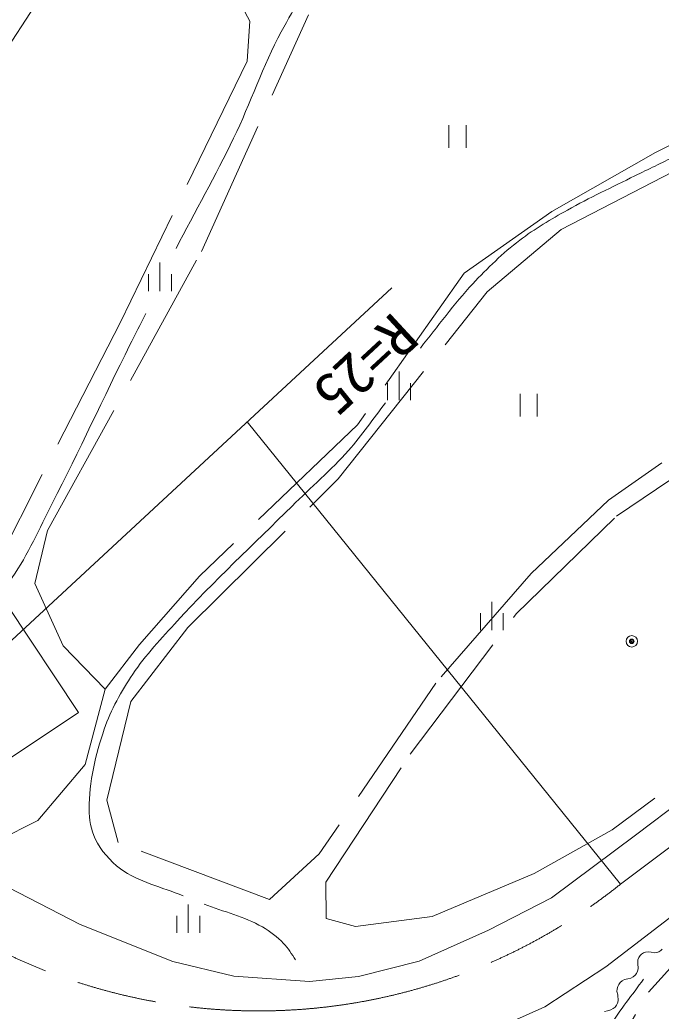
# Model space of a CAD drawing. Units: millimetres, scale not verified. Extents: x 40000 to 680000, y 20000 to 380000.
# Drawn here: x 185023 to 213083, y 250043 to 293420 of the extents above; entities that cross this region are included whole.
import ezdxf
from ezdxf.enums import TextEntityAlignment as Align

# ---------------------------------------------------------------- set-up
doc = ezdxf.new("R2010")
doc.units = ezdxf.units.MM
doc.header["$LTSCALE"] = 1000
doc.header["$PDMODE"] = 32
doc.header["$PDSIZE"] = 500
doc.linetypes.add('CHAIN', pattern=[18.5, 12, -1.5, 3.5, -1.5])
doc.linetypes.add('DASHED', pattern=[7.5, 6, -1.5])
for name, color, linetype, lineweight in [('M-BGD', 7, 'Continuous', 13), ('M-BGD-EXST', 7, 'Continuous', 13), ('M-BMK', 2, 'CHAIN', 13), ('M-STR-HTXT', 7, 'Continuous', 13)]:
    doc.layers.add(name, color=color, linetype=linetype, lineweight=lineweight)
doc.styles.add('ＭＳ ゴシック', font='')
doc.styles.get('ＭＳ ゴシック').set_extended_font_data('MS Gothic')

msp = doc.modelspace()

# ---------------------------------------------------------------- linework, layer by layer
at = {"layer": 'M-BGD', "linetype": 'DASHED'}
for p, q in [((194195, 295046), (195084, 293356)), ((192969, 283287), (197652, 293632)), ((195084, 293356), (194966, 291607)), ((194966, 291607), (189422, 280195)), ((208714, 284243), (223318, 291812)), ((220834, 291676), (212830, 287615)), ((212830, 287615), (208294, 285036)), ((208294, 285036), (204461, 282338)), ((205473, 281515), (208714, 284243)), ((186240, 271074), (192969, 283287)), ((211133, 271701), (228435, 283394)), ((204461, 282338), (199797, 275698)), ((198951, 273334), (205473, 281515)), ((189422, 280195), (183760, 269138)), ((219247, 278334), (210779, 272400)), ((199797, 275698), (192880, 269078)), ((192370, 266832), (198951, 273334)), ((210779, 272400), (207400, 269199)), ((206746, 267433), (211133, 271701)), ((185677, 268762), (186240, 271074)), ((192880, 269078), (190252, 266094)), ((207400, 269199), (203220, 264396)), ((186922, 266034), (185677, 268762)), ((202099, 261287), (206746, 267433)), ((189880, 263591), (192370, 266832)), ((188759, 264137), (186922, 266034)), ((190252, 266094), (188759, 264137)), ((203220, 264396), (198121, 256926)), ((188759, 264137), (187880, 260837)), ((218831, 263842), (210939, 257980)), ((188833, 259283), (189880, 263591)), ((198410, 255687), (202099, 261287)), ((187880, 260837), (185805, 258386)), ((189327, 257425), (188833, 259283)), ((185805, 258386), (182435, 256679)), ((210939, 257980), (207527, 256069)), ((195947, 254935), (189327, 257425)), ((198121, 256926), (195947, 254935)), ((207527, 256069), (203060, 254185)), ((198423, 254093), (198410, 255687)), ((212530, 250880), (215534, 254220)), ((199714, 253751), (198423, 254093)), ((203060, 254185), (199714, 253751)), ((208933, 244714), (212530, 250880))]:
    msp.add_line(p, q, dxfattribs=at)
at = {"layer": 'M-BGD'}
for p, q in [((218708, 262870), (211962, 257744)), ((210667, 251985), (220207, 259309)), ((211962, 257744), (208281, 255007)), ((187670, 253838), (183931, 255752)), ((208281, 255007), (205525, 253581)), ((191721, 252214), (187670, 253838)), ((205525, 253581), (202497, 252232)), ((212104, 252392), (212159, 252474)), ((212159, 252474), (212227, 252541)), ((212227, 252541), (212307, 252592)), ((212307, 252592), (212400, 252626)), ((212400, 252626), (212509, 252640)), ((212509, 252640), (212646, 252618)), ((212646, 252618), (212783, 252597)), ((212783, 252597), (212893, 252611)), ((212893, 252611), (212986, 252645)), ((212986, 252645), (213066, 252696)), ((213066, 252696), (213134, 252762)), ((194385, 251581), (191721, 252214)), ((202497, 252232), (199842, 251563)), ((212056, 252150), (212066, 252288)), ((212081, 251891), (212056, 252150)), ((212066, 252288), (212104, 252392)), ((207988, 250231), (210667, 251985)), ((211862, 251544), (211943, 251614)), ((211943, 251614), (212006, 251696)), ((212006, 251696), (212052, 251788)), ((212052, 251788), (212081, 251891)), ((197692, 251341), (194385, 251581)), ((199842, 251563), (197692, 251341)), ((211183, 251122), (211229, 251214)), ((211229, 251214), (211292, 251296)), ((211292, 251296), (211373, 251366)), ((211373, 251366), (211477, 251422)), ((211477, 251422), (211618, 251455)), ((211618, 251455), (211758, 251487)), ((211758, 251487), (211862, 251544)), ((211148, 250901), (211154, 251019)), ((211180, 250760), (211148, 250901)), ((211154, 251019), (211183, 251122)), ((211205, 250501), (211180, 250760)), ((211067, 250224), (211130, 250306)), ((211130, 250306), (211176, 250398)), ((211176, 250398), (211205, 250501)), ((203112, 248072), (207988, 250231)), ((210601, 250032), (210742, 250065)), ((210742, 250065), (210882, 250098)), ((210882, 250098), (210986, 250154)), ((210986, 250154), (211067, 250224))]:
    msp.add_line(p, q, dxfattribs=at)
at = {"layer": 'M-BGD', "linetype": 'DASHED'}
msp.add_lwpolyline([(178067, 263589), (184450, 267838), (187596, 263112), (181212, 258863)], close=True, dxfattribs=at)
at = {"layer": 'M-BGD'}
for points, knots in [([(191857, 283412), (192696, 285021), (193584, 286606), (194374, 288239), (195116, 289771), (195656, 291401), (196463, 292900), (197045, 293982), (197707, 295025), (198441, 296012), (198680, 296334), (198931, 296655), (199229, 296925), (199413, 297091), (199635, 297210), (199837, 297353)], [0, 0, 0, 0, 1, 1, 1, 2, 2, 2, 3, 3, 3, 4, 4, 4, 5, 5, 5, 5]), ([(202548, 279060), (203312, 279997), (204013, 280989), (204840, 281871), (205479, 282552), (206153, 283207), (206893, 283776), (207546, 284279), (208266, 284691), (208983, 285098), (209942, 285642), (210946, 286101), (211934, 286591), (212520, 286883), (213110, 287164), (213698, 287452), (215119, 288149), (216554, 288819), (217957, 289551), (219255, 290227), (220552, 290908), (221802, 291667), (222448, 292059), (223004, 292607), (223689, 292926), (223896, 293022), (224128, 293053), (224347, 293116)], [0, 0, 0, 0, 1, 1, 1, 2, 2, 2, 3, 3, 3, 4, 4, 4, 5, 5, 5, 6, 6, 6, 7, 7, 7, 8, 8, 8, 9, 9, 9, 9]), ([(181539, 257650), (181012, 258281), (180495, 258920), (179959, 259543), (179252, 260364), (178442, 261099), (177801, 261971), (177632, 262202), (177414, 262427), (177359, 262709), (177303, 262989), (177369, 263297), (177488, 263557), (177607, 263819), (177825, 264032), (178047, 264215), (178968, 264970), (180160, 265323), (181170, 265954), (181892, 266406), (182629, 266851), (183266, 267417), (183798, 267891), (184277, 268432), (184686, 269015), (185391, 270023), (185877, 271168), (186441, 272261), (187620, 274549), (188689, 276893), (189843, 279194), (190072, 279653), (190310, 280107), (190543, 280563)], [0, 0, 0, 0, 1, 1, 1, 2, 2, 2, 3, 3, 3, 4, 4, 4, 5, 5, 5, 6, 6, 6, 7, 7, 7, 8, 8, 8, 9, 9, 9, 10, 10, 10, 11, 11, 11, 11]), ([(192164, 255086), (191251, 255482), (190225, 255682), (189426, 256275), (188969, 256615), (188569, 257066), (188321, 257578), (188127, 257979), (188059, 258442), (188057, 258888), (188050, 260073), (188332, 261261), (188719, 262382), (189014, 263236), (189463, 264037), (189964, 264788), (190524, 265630), (191231, 266366), (191914, 267112), (193514, 268860), (195252, 270476), (196934, 272146), (197755, 272961), (198641, 273715), (199410, 274580), (199993, 275237), (200484, 275970), (201022, 276665)], [0, 0, 0, 0, 1, 1, 1, 2, 2, 2, 3, 3, 3, 4, 4, 4, 5, 5, 5, 6, 6, 6, 7, 7, 7, 8, 8, 8, 9, 9, 9, 9]), ([(197088, 252292), (196913, 252532), (196769, 252798), (196562, 253011), (196290, 253292), (195976, 253537), (195636, 253730), (194844, 254180), (193939, 254394), (193091, 254726)], [0, 0, 0, 0, 1, 1, 1, 2, 2, 2, 3, 3, 3, 3]), ([(193197, 227545), (193849, 228474), (194494, 229408), (195151, 230333), (196040, 231588), (196923, 232847), (197841, 234080), (198626, 235134), (199441, 236165), (200249, 237201), (200823, 237937), (201276, 238789), (201981, 239400), (202167, 239561), (202381, 239713), (202620, 239768), (202956, 239846), (203312, 239752), (203652, 239695), (204146, 239611), (204608, 239383), (205102, 239302), (205413, 239250), (205740, 239172), (206047, 239244), (206347, 239315), (206625, 239494), (206848, 239707), (207054, 239902), (207203, 240158), (207310, 240420), (207591, 241107), (207554, 241887), (207757, 242601), (208026, 243549), (208380, 244475), (208776, 245378), (209380, 246753), (210058, 248101), (210840, 249383), (211281, 250104), (211823, 250758), (212314, 251446)], [0, 0, 0, 0, 1, 1, 1, 2, 2, 2, 3, 3, 3, 4, 4, 4, 5, 5, 5, 6, 6, 6, 7, 7, 7, 8, 8, 8, 9, 9, 9, 10, 10, 10, 11, 11, 11, 12, 12, 12, 13, 13, 13, 14, 14, 14, 14])]:
    msp.add_open_spline(points, degree=3, knots=knots, dxfattribs=at)
at = {"layer": 'M-BGD-EXST'}
for p, q in [((203797, 288816), (203797, 287816)), ((204547, 288816), (204547, 287816)), ((191152, 282795), (191152, 281545)), ((190652, 282295), (190652, 281545)), ((191652, 282295), (191652, 281545)), ((201614, 278026), (201614, 276776)), ((201114, 277526), (201114, 276776)), ((202114, 277526), (202114, 276776)), ((206908, 277062), (206908, 276062)), ((207658, 277062), (207658, 276062)), ((205677, 267957), (205677, 266707)), ((205177, 267457), (205177, 266707)), ((206177, 267457), (206177, 266707)), ((192394, 254714), (192394, 253464)), ((191894, 254214), (191894, 253464)), ((192894, 254214), (192894, 253464))]:
    msp.add_line(p, q, dxfattribs=at)
for radius in [100, 60]:
    msp.add_circle((211796, 266227), radius, dxfattribs=at)
msp.add_point((211796, 266227), dxfattribs=at)
at = {"layer": 'M-BMK'}
msp.add_line((234367, 272947), (211302, 255596), dxfattribs=at)
msp.add_arc((195451, 275493), 25439, 221.5401, 308.5425, dxfattribs=at)
at = {"layer": 'M-STR-HTXT'}
for p, q in [((176242, 279565), (195794, 309543)), ((201305, 281689), (176410, 258623)), ((211302, 255596), (194975, 275824))]:
    msp.add_line(p, q, dxfattribs=at)

# ---------------------------------------------------------------- texts
at = {"layer": 'M-STR-HTXT', "style": 'ＭＳ ゴシック'}
msp.add_text('R=25', height=1833, rotation=222.815, dxfattribs=at).set_placement((200978, 281092), align=Align.BOTTOM_LEFT)

doc.saveas('drawing.dxf')
